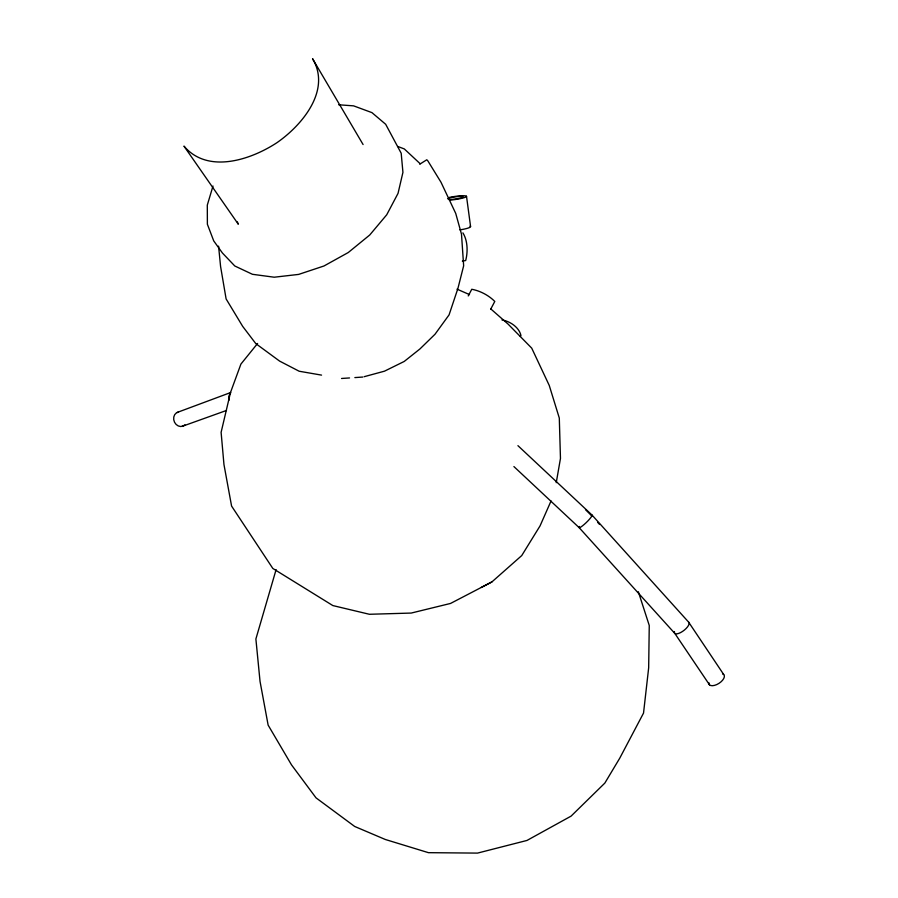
<?xml version="1.0" encoding="UTF-8"?>
<svg xmlns="http://www.w3.org/2000/svg" width="898" height="898" viewBox="0 0 898 898"><rect width="100%" height="100%" fill="white"/><g stroke="black" fill="none" stroke-linecap="round" stroke-linejoin="round"><path stroke-width="1.35" d="M556.244 482.686L560.464 458.44L559.297 418.041L549.25 385.444L531.728 348.155L508.122 324.133L490.723 308.856M212.994 186.043L207.303 205.114L207.382 224.253L213.724 240.9L222.446 253.034L234.805 265.999L252.439 274.294L274.227 277.213L298.652 274.406L323.976 265.988L348.278 252.518L369.729 235.007L386.724 214.779L398.039 193.362L402.933 172.349L401.193 153.244L385.68 124.283L371.929 112.62L353.576 105.852L338.692 104.785M276.101 569.613L255.885 638.983L260.038 681.402L268.132 725.113L291.48 764.827L316.017 797.851L354.699 826.474L385.343 839.495L428.458 852.673L477.523 853.1L526.98 840.449L571.083 816.125L604.837 783.09L619.743 758.193L643.529 713.091L648.67 667.786L649.254 625.468L638.355 591.748M551.058 500.949L540.057 525.88L521.738 555.57L491.913 581.915L450.572 603.434L411.205 613.065L369.392 614.277L332.844 605.566L272.812 568.445L231.583 506.068L223.961 464.535L221.11 432.331L230.494 392.516L240.911 364.083L257.591 343.463M490.678 309.226L494.787 301.447C488.748 295.363 480.194 290.829 471.764 289.268L468.24 295.936M520.312 336.469L520.963 335.526C519.123 327.287 510.008 321.237 501.971 319.935M419.748 164.199L426.786 159.777L427.852 160.865L440.985 182.215L455.724 213.41L461.493 234.165L463.649 265.797L457.946 288.337L449.067 314.884L435.014 334.247L419.95 348.94L404.212 361.456L384.479 371.177L364.184 376.689M481.216 587.472L491.913 581.915M176.906 412.552L230.685 392.527M181.98 426.427L226.476 410.465M462.347 261.116L465.68 260.532C467.993 251.777 467.723 240.597 462.897 232.863M341.554 378.473L349.535 377.946M354.856 377.587L362.826 377.048M321.551 375.117L299.157 371.233L279.604 361.097L255.795 343.608L242.673 326.367L226.105 298.922L220.582 266.47L218.573 246.142M397.803 146.475L404.302 148.933L420.152 163.717M457.015 289.145L469.497 294.6M585.507 509.637L592.242 516.395M517.933 445.666L591.962 514.992L688.643 622.146L723.653 674.443M513.903 466.567L579.154 527.654L674.836 633.438L709.51 684.848M597.731 522.434L599.561 524.443M363.084 144.533L312.56 58.718C331.463 90.204 302.177 125.192 276.921 142.703C250.755 159.866 207.73 174.257 183.967 146.105L238.307 224.231L237.364 221.862M466.511 196.292L470.574 226.543M688.654 622.134A8.958 3.424 -37.5 0 1 682.525 631.44A8.958 3.424 -37.5 0 1 674.432 631.552M722.564 673.826A8.823 4.4 -32.8 0 1 718.916 683.4A8.823 4.4 -32.8 0 1 708.836 682.592M591.412 515.037A9.025 1.381 -44.2 0 1 586.001 522.816A9.025 1.381 -44.2 0 1 579.378 526.464M447.608 198.784A7.902 1.078 -8.1 0 1 458.856 196.471A7.902 1.078 -8.1 0 1 461 197.874A7.902 1.078 -8.1 0 1 448.641 199.457M470.036 226.173A11.348 1.729 -8.1 0 1 459.899 229.866M449.18 197.47A11.393 1.56 -8.1 0 1 463.559 195.719A11.393 1.56 -8.1 0 1 464.199 197.65A11.393 1.56 -8.1 0 1 450.033 200.086M229.035 400.216A7.824 6.724 61 0 1 230.595 393.099M184.909 424.833A7.442 6.443 68.4 0 1 174.538 422.262A7.442 6.443 68.4 0 1 178.5 412.002"/></g></svg>
